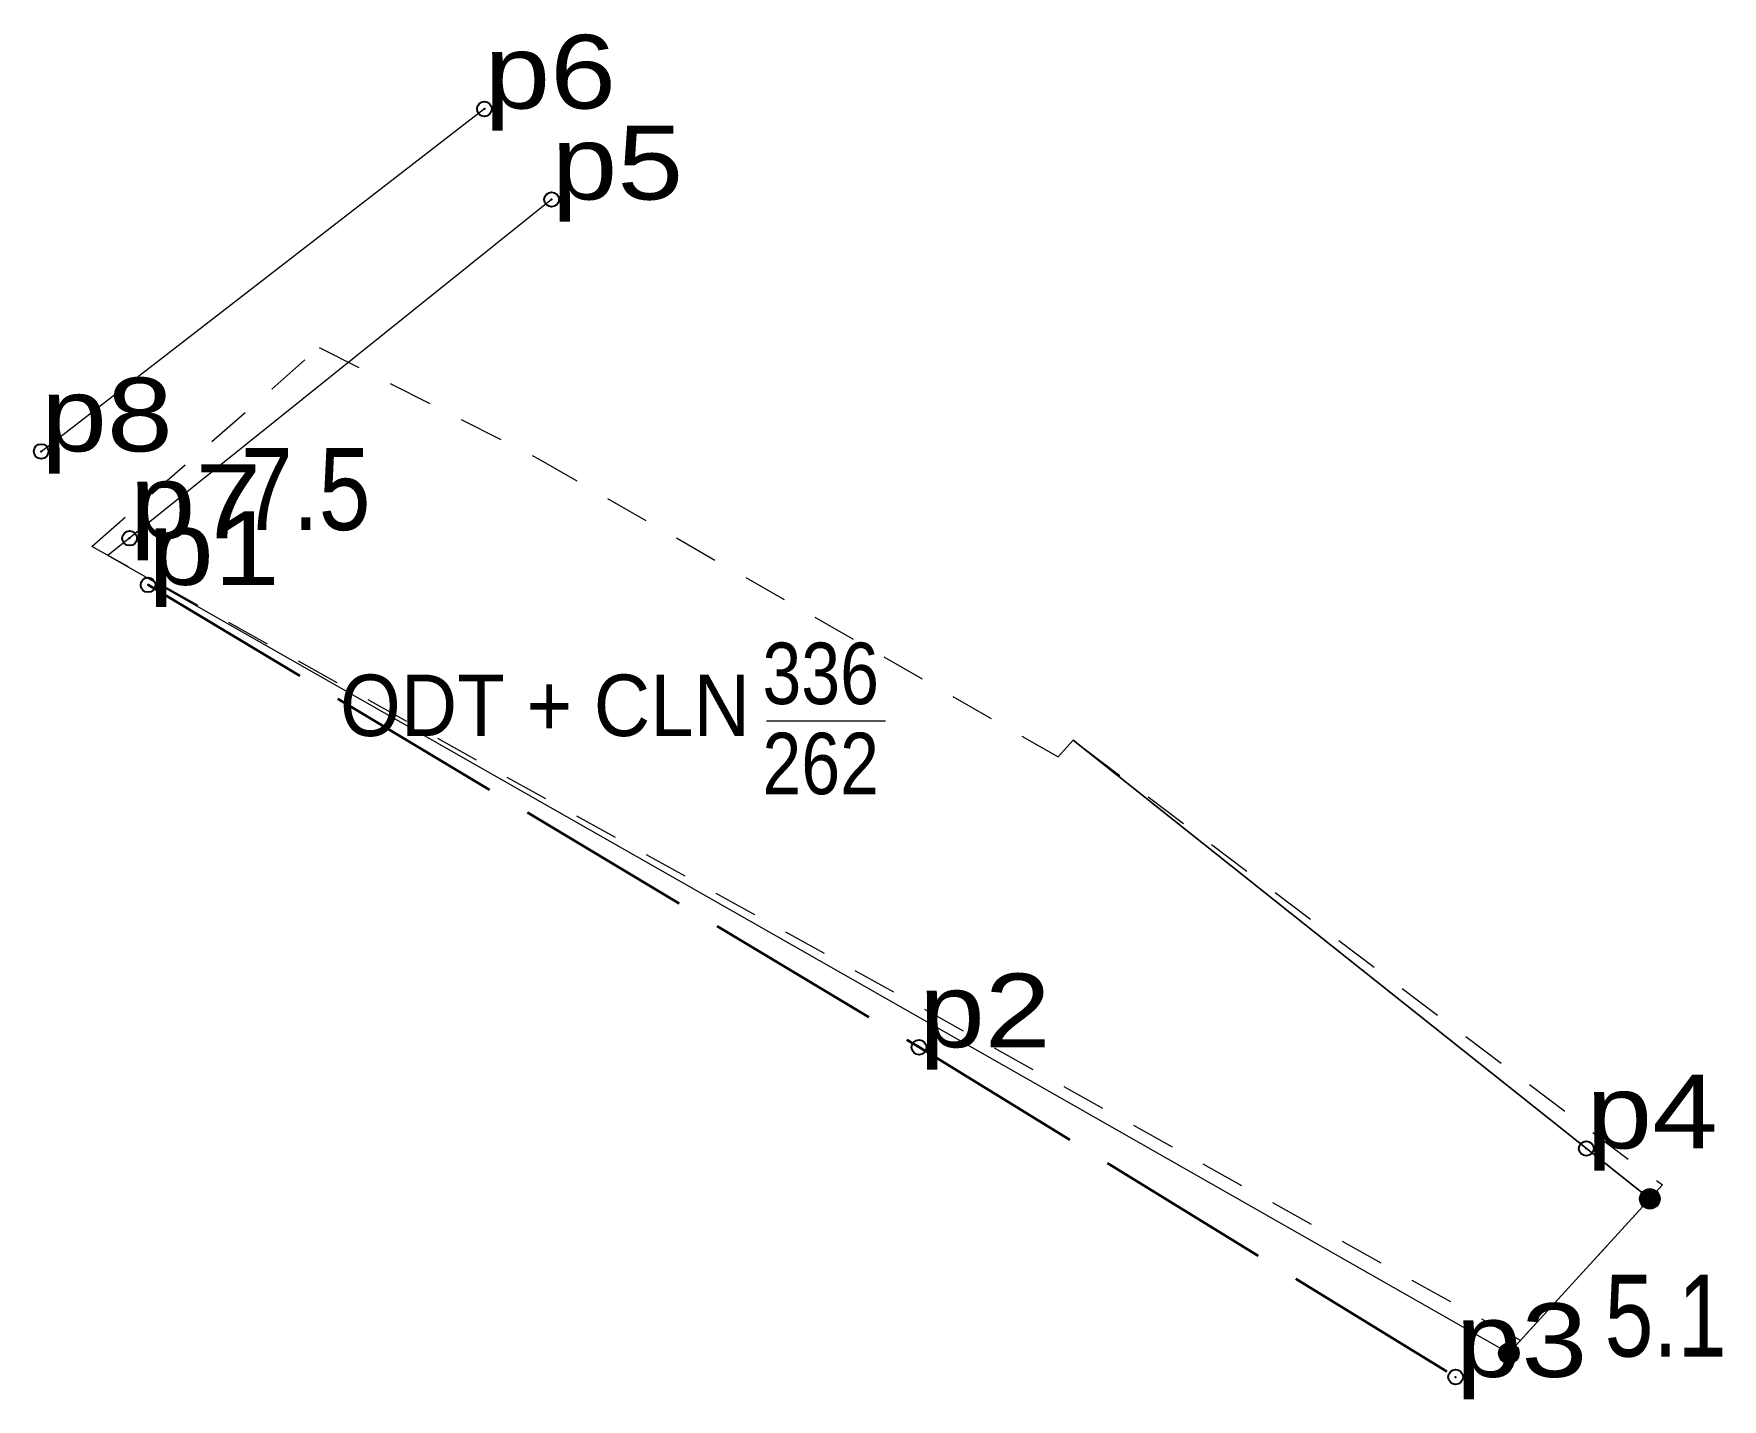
# Model space of a CAD drawing. Header units: metres. Extents: x 551585.8 to 551627, y 1838014.3 to 1838047.6.
import ezdxf
from ezdxf.enums import TextEntityAlignment as Align

# ---------------------------------------------------------------- set-up
doc = ezdxf.new("R2010")
doc.units = ezdxf.units.M
doc.header["$LTSCALE"] = 0.72
doc.header["$PDMODE"] = 32
doc.header["$PDSIZE"] = 0.36
for name, pattern in [('DASH_DOUBLE_DOT', [9.2, 5, -1.2, 0.3, -1.2, 0.3, -1.2]), ('LONG_DASHED', [7.5, 6, -1.5]), ('SHORT_DASHED', [2.7, 1.5, -1.2])]:
    doc.linetypes.add(name, pattern=pattern)
for name, color, linetype, lineweight in [('10', 7, 'SHORT_DASHED', 13), ('2', 7, 'DASH_DOUBLE_DOT', 13), ('36', 7, 'Continuous', 13), ('4', 7, 'Continuous', 13)]:
    doc.layers.add(name, color=color, linetype=linetype, lineweight=lineweight)
doc.layers.add('12', color=7, linetype='Continuous')
doc.layers.add('7', color=7, linetype='Continuous')

msp = doc.modelspace()

# ---------------------------------------------------------------- hatches: boundary and pattern name
at = {"layer": '4'}
for points in [[(551625.46, 1838019.16, 1), (551624.96, 1838019.16, 1)], [(551622.02, 1838015.39, 1), (551621.52, 1838015.39, 1)]]:
    msp.add_hatch(color=256, dxfattribs=at).paths.add_polyline_path(points)

# ---------------------------------------------------------------- linework, layer by layer
at = {"layer": '10'}
msp.add_lwpolyline([(551625.4, 1838019.59), (551625.52, 1838019.5), (551622.05, 1838015.7), (551587.18, 1838035.09), (551592.73, 1838039.95), (551598.08, 1838037.23), (551610.77, 1838029.95), (551611.13, 1838030.36), (551611.41, 1838030.15)], close=True, dxfattribs=at)
at = {"layer": '2'}
msp.add_line((551603.65, 1838030.83), (551606.55, 1838030.83), dxfattribs=at)
at = {"layer": '36'}
for p, q in [((551621.77, 1838015.39), (551587.57, 1838034.87)), ((551611.13, 1838030.36), (551625.21, 1838019.16))]:
    msp.add_line(p, q, dxfattribs=at)
at = {"layer": '4'}
for p, q in [((551585.94, 1838037.41), (551596.76, 1838045.78)), ((551598.4, 1838043.56), (551587.57, 1838034.87))]:
    msp.add_line(p, q, dxfattribs=at)
at = {"layer": '4', "linetype": 'LONG_DASHED', "lineweight": 35}
msp.add_lwpolyline([(551588.55, 1838034.15), (551607.37, 1838022.86), (551620.47, 1838014.81)], dxfattribs=at)
at = {"layer": '4'}
msp.add_lwpolyline([(551621.77, 1838015.39), (551625.21, 1838019.16), (551611.13, 1838030.36), (551610.77, 1838029.95)], dxfattribs=at)
for centre in [(551625.21, 1838019.16), (551621.77, 1838015.39)]:
    msp.add_circle(centre, 0.25, dxfattribs=at)
at = {"layer": '7'}
for p in [(551596.76, 1838045.77), (551598.4, 1838043.56), (551585.94, 1838037.41), (551588.1, 1838035.29), (551588.55, 1838034.15), (551607.37, 1838022.86), (551623.66, 1838020.39), (551620.47, 1838014.81)]:
    msp.add_point(p, dxfattribs=at)

# ---------------------------------------------------------------- texts
at = {"layer": '12', "width": 1.2}
for s, p in [('p6', (551596.76, 1838045.78)), ('p5', (551598.4, 1838043.56)), ('p8', (551585.94, 1838037.41)), ('p7', (551588.1, 1838035.29)), ('p1', (551588.55, 1838034.15)), ('p2', (551607.37, 1838022.86)), ('p4', (551623.66, 1838020.39)), ('p3', (551620.47, 1838014.81))]:
    msp.add_text(s, height=1.8, dxfattribs=at).set_placement(p)
at = {"layer": '2'}
for s, width, p in [('336', 0.85, (551604.97, 1838031.24)), ('ODT + CLN', 0.95, (551598.24, 1838030.46)), ('262', 0.85, (551604.97, 1838029.04))]:
    msp.add_text(s, height=1.5, dxfattribs=dict(at, width=width)).set_placement(p, align=Align.CENTER)
at = {"layer": '4'}
for s, width, p in [('7.5', 0.85, (551592.4, 1838035.49)), ('5.1', 0.8, (551625.595, 1838015.31))]:
    msp.add_text(s, height=2, dxfattribs=dict(at, width=width)).set_placement(p, align=Align.CENTER)

doc.saveas('drawing.dxf')
